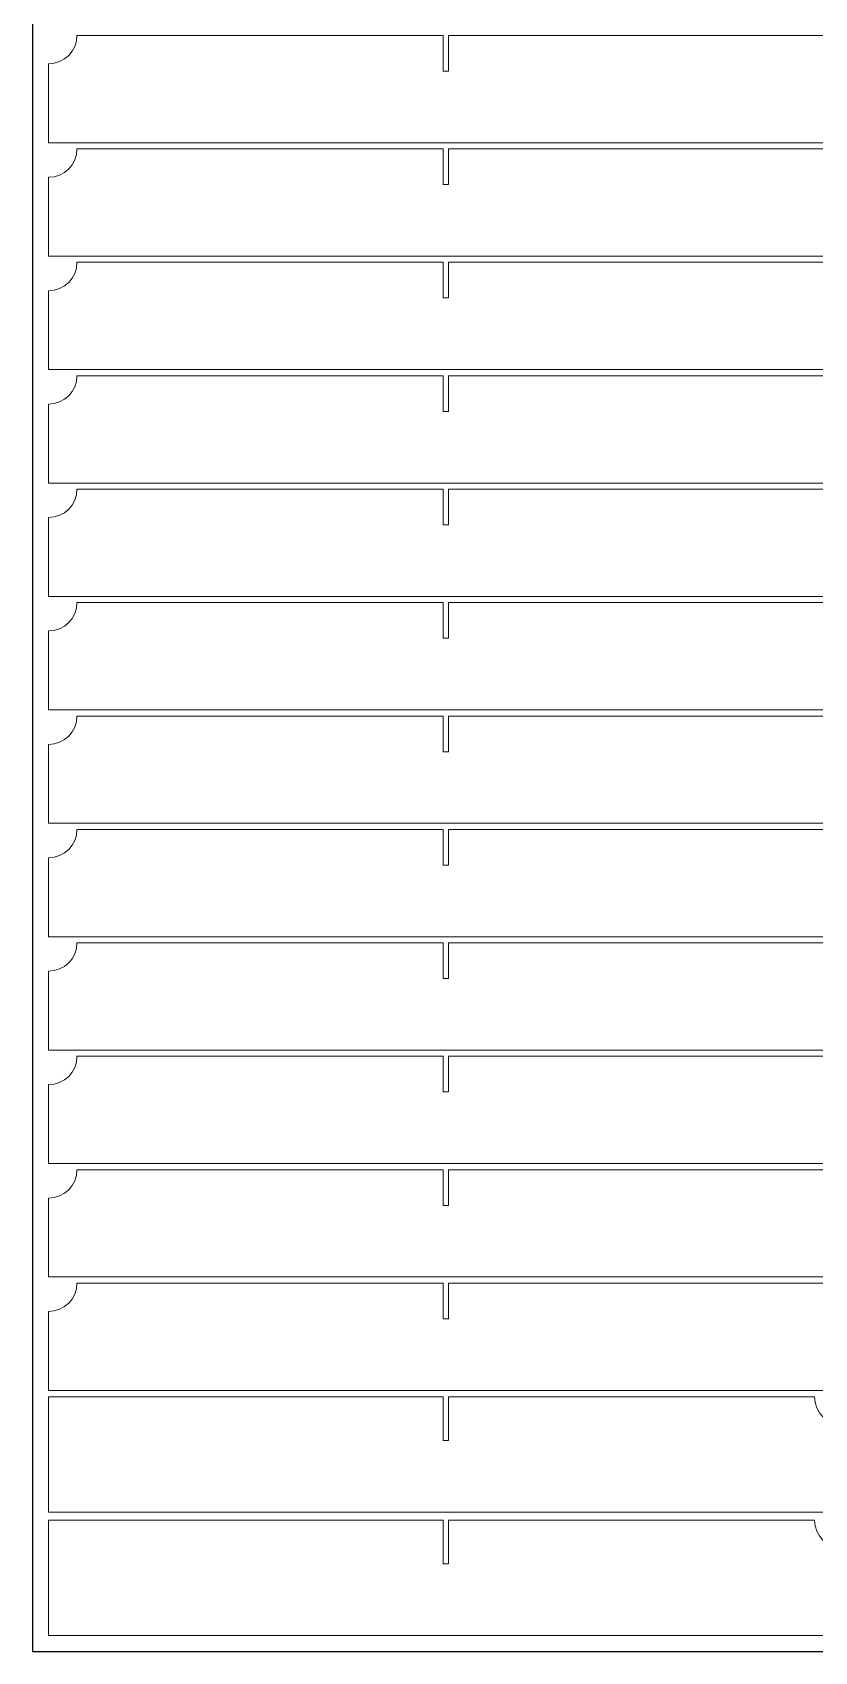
# Model space of a CAD drawing. Header units: millimetres. Extents: x 352 to 5752, y 371 to 2371.
# Drawn here: x 4752 to 5235, y 371 to 1371 of the extents above; entities that cross this region are included whole.
import ezdxf

# ---------------------------------------------------------------- set-up
doc = ezdxf.new("R2010")
doc.units = ezdxf.units.MM
doc.layers.add('IV_OUTER_PROFILE', color=7, linetype='Continuous', lineweight=5)

msp = doc.modelspace()

# ---------------------------------------------------------------- linework, layer by layer
msp.add_lwpolyline([(4752.48, 371.21), (5752.48, 371.21), (5752.48, 2371.21), (4752.48, 2371.21)], close=True)
at = {"layer": 'IV_OUTER_PROFILE'}
for p, q in [((4779.98, 1368.61), (5005.88, 1368.61)), ((5005.88, 1346.61), (5005.88, 1368.61)), ((5009.08, 1368.61), (5009.08, 1346.61)), ((5009.08, 1368.61), (5495.88, 1368.61)), ((4762.48, 1351.11), (4762.48, 1302.41)), ((5009.08, 1346.61), (5005.88, 1346.61)), ((4762.48, 1302.41), (5742.48, 1302.41)), ((4779.98, 1298.61), (5005.88, 1298.61)), ((5005.88, 1276.61), (5005.88, 1298.61)), ((5009.08, 1298.61), (5009.08, 1276.61)), ((5009.08, 1298.61), (5495.88, 1298.61)), ((4762.48, 1281.11), (4762.48, 1232.41)), ((5009.08, 1276.61), (5005.88, 1276.61)), ((4762.48, 1232.41), (5742.48, 1232.41)), ((4779.98, 1228.61), (5005.88, 1228.61)), ((5005.88, 1206.61), (5005.88, 1228.61)), ((5009.08, 1228.61), (5009.08, 1206.61)), ((5009.08, 1228.61), (5495.88, 1228.61)), ((4762.48, 1211.11), (4762.48, 1162.41)), ((5009.08, 1206.61), (5005.88, 1206.61)), ((4762.48, 1162.41), (5742.48, 1162.41)), ((4779.98, 1158.61), (5005.88, 1158.61)), ((5005.88, 1136.61), (5005.88, 1158.61)), ((5009.08, 1158.61), (5009.08, 1136.61)), ((5009.08, 1158.61), (5495.88, 1158.61)), ((4762.48, 1141.11), (4762.48, 1092.41)), ((5009.08, 1136.61), (5005.88, 1136.61)), ((4762.48, 1092.41), (5742.48, 1092.41)), ((4779.98, 1088.61), (5005.88, 1088.61)), ((5005.88, 1066.61), (5005.88, 1088.61)), ((5009.08, 1088.61), (5009.08, 1066.61)), ((5009.08, 1088.61), (5495.88, 1088.61)), ((4762.48, 1071.11), (4762.48, 1022.41)), ((5009.08, 1066.61), (5005.88, 1066.61)), ((4762.48, 1022.41), (5742.48, 1022.41)), ((4779.98, 1018.61), (5005.88, 1018.61)), ((5005.88, 996.61), (5005.88, 1018.61)), ((5009.08, 1018.61), (5009.08, 996.61)), ((5009.08, 1018.61), (5495.88, 1018.61)), ((4762.48, 1001.11), (4762.48, 952.41)), ((5009.08, 996.61), (5005.88, 996.61)), ((4762.48, 952.41), (5742.48, 952.41)), ((4779.98, 948.61), (5005.88, 948.61)), ((5005.88, 926.61), (5005.88, 948.61)), ((5009.08, 948.61), (5009.08, 926.61)), ((5009.08, 948.61), (5495.88, 948.61)), ((4762.48, 931.11), (4762.48, 882.41)), ((5009.08, 926.61), (5005.88, 926.61)), ((4762.48, 882.41), (5742.48, 882.41)), ((4779.98, 878.61), (5005.88, 878.61)), ((5005.88, 856.61), (5005.88, 878.61)), ((5009.08, 878.61), (5009.08, 856.61)), ((5009.08, 878.61), (5495.88, 878.61)), ((4762.48, 861.11), (4762.48, 812.41)), ((5009.08, 856.61), (5005.88, 856.61)), ((4762.48, 812.41), (5742.48, 812.41)), ((4779.98, 808.61), (5005.88, 808.61)), ((5005.88, 786.61), (5005.88, 808.61)), ((5009.08, 808.61), (5009.08, 786.61)), ((5009.08, 808.61), (5495.88, 808.61)), ((4762.48, 791.11), (4762.48, 742.41)), ((5009.08, 786.61), (5005.88, 786.61)), ((4762.48, 742.41), (5742.48, 742.41)), ((4779.98, 738.61), (5005.88, 738.61)), ((5005.88, 716.61), (5005.88, 738.61)), ((5009.08, 738.61), (5009.08, 716.61)), ((5009.08, 738.61), (5495.88, 738.61)), ((4762.48, 721.11), (4762.48, 672.41)), ((5009.08, 716.61), (5005.88, 716.61)), ((4762.48, 672.41), (5742.48, 672.41)), ((4779.98, 668.61), (5005.88, 668.61)), ((5005.88, 646.61), (5005.88, 668.61)), ((5009.08, 668.61), (5009.08, 646.61)), ((5009.08, 668.61), (5495.88, 668.61)), ((4762.48, 651.11), (4762.48, 602.41)), ((5009.08, 646.61), (5005.88, 646.61)), ((4762.48, 602.41), (5742.48, 602.41)), ((4779.98, 598.61), (5005.88, 598.61)), ((5005.88, 576.61), (5005.88, 598.61)), ((5009.08, 598.61), (5009.08, 576.61)), ((5009.08, 598.61), (5495.88, 598.61)), ((4762.48, 581.11), (4762.48, 532.41)), ((5009.08, 576.61), (5005.88, 576.61)), ((4762.48, 532.41), (5742.48, 532.41)), ((4762.48, 528.41), (5005.88, 528.41)), ((4762.48, 528.41), (4762.48, 457.21)), ((5005.88, 501.41), (5005.88, 528.41)), ((5009.08, 528.41), (5009.08, 501.41)), ((5009.08, 528.41), (5234.98, 528.41)), ((5009.08, 501.41), (5005.88, 501.41)), ((4762.48, 457.21), (5742.48, 457.21)), ((4762.48, 452.41), (5005.88, 452.41)), ((4762.48, 452.41), (4762.48, 381.21)), ((5005.88, 425.41), (5005.88, 452.41)), ((5009.08, 452.41), (5009.08, 425.41)), ((5009.08, 452.41), (5234.98, 452.41)), ((5009.08, 425.41), (5005.88, 425.41)), ((4762.48, 381.21), (5742.48, 381.21))]:
    msp.add_line(p, q, dxfattribs=at)
for centre, start in [((4762.48, 1368.61), 270), ((4762.48, 1298.61), 270), ((4762.48, 1228.61), 270), ((4762.48, 1158.61), 270), ((4762.48, 1088.61), 270), ((4762.48, 1018.61), 270), ((4762.48, 948.61), 270), ((4762.48, 878.61), 270), ((4762.48, 808.61), 270), ((4762.48, 738.61), 270), ((4762.48, 668.61), 270), ((4762.48, 598.61), 270), ((5252.48, 528.41), 180), ((5252.48, 452.41), 180)]:
    msp.add_arc(centre, 17.5, start, 0, dxfattribs=at)

doc.saveas('drawing.dxf')
